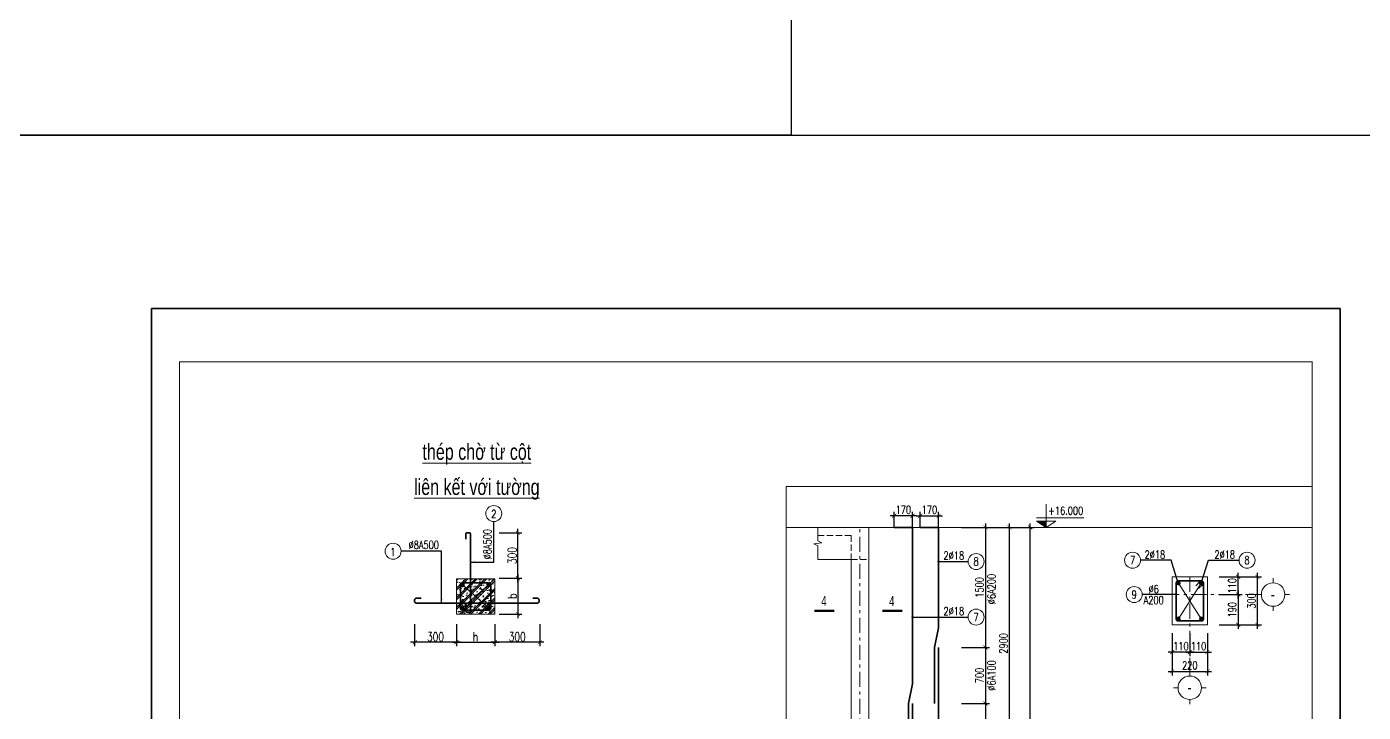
# Model space of a CAD drawing. Extents: x -2098986 to 943, y -1296280 to 73591.
# Drawn here: x -1787074 to -1753679, y -1104898 to -1087767 of the extents above; entities that cross this region are included whole.
import ezdxf
from ezdxf.enums import TextEntityAlignment as Align

# ---------------------------------------------------------------- set-up
doc = ezdxf.new("R2010")
doc.units = 0
doc.header["$LTSCALE"] = 150
doc.header["$PDMODE"] = 35
doc.linetypes.add('_An', pattern=[5, 3.5, -1.5])
doc.linetypes.add('_Tim', pattern=[9, 5, -1.5, 1, -1.5])
doc.layers.get('Defpoints').update_dxf_attribs({"lineweight": 18})
for name, color, linetype, lineweight in [('05.Text', 253, 'Continuous', 18), ('11.Khung bo', 32, 'Continuous', 50), ('12.Khung', 36, 'Continuous', 25), ('KCVN-THAY', 7, 'Continuous', 25), ('LS-DIM', 251, 'Continuous', 13), ('LS-HATCH', 147, 'Continuous', 9), ('LS-TEXT', 60, 'Continuous', 20), ('LS-THAY', 7, 'Continuous', 20), ('LS-THEP', 3, 'Continuous', 35), ('LS-TRUC', 108, '_Tim', 9)]:
    doc.layers.add(name, color=color, linetype=linetype, lineweight=lineweight)
doc.layers.add('DIM', color=1, linetype='Continuous')
doc.layers.add('Tpl_Bound', color=1, linetype='Continuous', plot=False)
doc.styles.add('KCVN-LEADER', font='vnromadi.shx', dxfattribs={"width": 0.7, "height": 4})
doc.styles.add('romans.shx', font='romans.shx', dxfattribs={"width": 0.75, "bigfont": 'vns.shx'})
doc.styles.add('vnsimpli', font='vnsimli.shx', dxfattribs={"width": 0.75})
doc.dimstyles.new('D100(220)', dxfattribs={"dimtxt": 220, "dimasz": 100, "dimexe": 100, "dimexo": 0, "dimgap": 30, "dimtad": 1, "dimdec": 0, "dimdsep": 46, "dimtxsty": 'vnsimpli', "dimblk": 'ARCHTICK', "dimcen": 0, "dimdle": 100, "dimclrd": 256, "dimclre": 256, "dimclrt": 60, "dimadec": 0, "dimazin": 0, "dimtfac": 1, "dimtdec": 0, "dimtix": 1, "dimtmove": 0, "dimatfit": 3, "dimfxl": 1, "dimarcsym": 0})
doc.dimstyles.new('D25', dxfattribs={"dimscale": 0, "dimtxt": 200, "dimasz": 100, "dimexe": 100, "dimexo": 0, "dimgap": 50, "dimtad": 1, "dimdec": 0, "dimlfac": 0.25, "dimdsep": 46, "dimtxsty": 'vnsimpli', "dimblk1": 'ARCHTICK', "dimblk2": 'ARCHTICK', "dimsah": 1, "dimcen": 0, "dimdle": 100, "dimclrd": 256, "dimclre": 256, "dimclrt": 60, "dimadec": 0, "dimazin": 0, "dimtfac": 0.004, "dimtdec": 0, "dimtix": 1, "dimtmove": 2, "dimatfit": 3, "dimldrblk": 'ARCHTICK', "dimfxl": 1, "dimtolj": 1, "dimarcsym": 0})
doc.dimstyles.new('D50', dxfattribs={"dimtxt": 200, "dimasz": 100, "dimexe": 100, "dimexo": 0, "dimgap": 50, "dimtad": 1, "dimdec": 0, "dimlfac": 0.5, "dimzin": 0, "dimdsep": 46, "dimtxsty": 'vnsimpli', "dimblk1": 'ARCHTICK', "dimblk2": 'ARCHTICK', "dimsah": 1, "dimcen": 0, "dimdle": 100, "dimclrd": 256, "dimclre": 256, "dimclrt": 60, "dimadec": 0, "dimazin": 0, "dimtfac": 0.02, "dimtdec": 0, "dimtix": 1, "dimtmove": 2, "dimatfit": 3, "dimldrblk": 'ARCHTICK', "dimfxl": 100, "dimtolj": 1, "dimtzin": 0, "dimarcsym": 0})
doc.dimstyles.new('LS.GHI CHU', dxfattribs={"dimtxt": 200, "dimasz": 120, "dimexe": 120, "dimexo": 120, "dimgap": 80, "dimtad": 1, "dimdec": 0, "dimzin": 0, "dimdsep": 46, "dimtxsty": 'romans.shx', "dimblk": 'ARCHTICK', "dimcen": 0.09, "dimdle": 120, "dimclrd": 256, "dimclre": 8, "dimclrt": 7, "dimadec": 0, "dimazin": 0, "dimtfac": 1, "dimtdec": 0, "dimtofl": 0, "dimtmove": 0, "dimatfit": 3, "dimldrblk": 'ARCHTICK', "dimfxl": 1, "dimtolj": 1, "dimtzin": 0, "dimarcsym": 0})

# ---------------------------------------------------------------- blocks, each defined once
blk = doc.blocks.new('*U4')
at = {"layer": 'KCVN-THAY', "color": 140}
blk.add_lwpolyline([(214871.76, 86966.68), (215381.8, 86966.68), (215381.8, 86579.68), (214871.76, 86579.68)], close=True, dxfattribs=at)
blk = doc.blocks.new('100')
at = {"layer": '11.Khung bo', "const_width": 26.7}
blk.add_lwpolyline([(1860913, -945240), (1860913, -916940), (1896063, -916940), (1896063, -945240)], close=True, dxfattribs=at)
blk.add_lwpolyline([(1860913, -945240), (1860913, -916940), (1896063, -916940), (1896063, -945240)], close=True, dxfattribs=at)
blk.add_lwpolyline([(1860913, -945240), (1860913, -916940), (1896063, -916940), (1896063, -945240)], close=True, dxfattribs=at)
at = {"layer": '12.Khung'}
blk.add_lwpolyline([(1901579, -945940), (1901579, -916240), (1859580, -916240), (1859580, -945940)], close=True, dxfattribs=at)
blk.add_lwpolyline([(1901579, -945940), (1901579, -916240), (1859580, -916240), (1859580, -945940)], close=True, dxfattribs=at)
blk.add_lwpolyline([(1901579, -945940), (1901579, -916240), (1859580, -916240), (1859580, -945940)], close=True, dxfattribs=at)
blk = doc.blocks.new('_ArchTick')
at = {"layer": 'DIM', "color": 0, "const_width": 0.15}
blk.add_lwpolyline([(-0.5, -0.5), (0.5, 0.5)], dxfattribs=at)
blk = doc.blocks.new('*D1755')
at = {"layer": 'Defpoints', "color": 0, "transparency": 16777216}
for p in [(-1764289, -1099988), (-1764749, -1100278), (-1764289, -1100278)]:
    blk.add_point(p, dxfattribs=at)
at = {"layer": 'LS-DIM', "lineweight": -2, "transparency": 16777216}
for p, q in [((-1764849, -1099988), (-1764189, -1099988)), ((-1764749, -1100278), (-1764749, -1099888)), ((-1764289, -1100278), (-1764289, -1099888))]:
    blk.add_line(p, q, dxfattribs=at)
at = {"layer": 'LS-DIM', "lineweight": -2, "transparency": 16777216, "xscale": 100, "yscale": 100, "zscale": 100, "rotation": 180}
blk.add_blockref('_ArchTick', (-1764749, -1099988), dxfattribs=at)
at = {"layer": 'LS-DIM', "lineweight": -2, "transparency": 16777216, "xscale": 100, "yscale": 100, "zscale": 100}
blk.add_blockref('_ArchTick', (-1764289, -1099988), dxfattribs=at)
at = {"layer": 'LS-DIM', "color": 60, "transparency": 16777216, "insert": (-1764519, -1099838), "char_height": 200, "attachment_point": 5, "style": 'vnsimpli'}
blk.add_mtext('\\A1;170', dxfattribs=at)
blk = doc.blocks.new('*D1756')
at = {"layer": 'Defpoints', "color": 0, "transparency": 16777216}
for p in [(-1765401, -1099988), (-1765401, -1100278), (-1764940, -1100278)]:
    blk.add_point(p, dxfattribs=at)
at = {"layer": 'LS-DIM', "lineweight": -2, "transparency": 16777216}
for p, q in [((-1764840, -1099988), (-1765501, -1099988)), ((-1765401, -1100278), (-1765401, -1099888)), ((-1764940, -1100278), (-1764940, -1099888))]:
    blk.add_line(p, q, dxfattribs=at)
at = {"layer": 'LS-DIM', "lineweight": -2, "transparency": 16777216, "xscale": 100, "yscale": 100, "zscale": 100, "rotation": 180}
blk.add_blockref('_ArchTick', (-1765401, -1099988), dxfattribs=at)
at = {"layer": 'LS-DIM', "lineweight": -2, "transparency": 16777216, "xscale": 100, "yscale": 100, "zscale": 100}
blk.add_blockref('_ArchTick', (-1764940, -1099988), dxfattribs=at)
at = {"layer": 'LS-DIM', "color": 60, "transparency": 16777216, "insert": (-1765170, -1099838), "char_height": 200, "attachment_point": 5, "style": 'vnsimpli'}
blk.add_mtext('\\A1;170', dxfattribs=at)
blk = doc.blocks.new('*D1759')
at = {"layer": 'Defpoints', "color": 0, "transparency": 16777216}
for p in [(-1763718, -1100278), (-1762518, -1100278), (-1763718, -1106078)]:
    blk.add_point(p, dxfattribs=at)
at = {"layer": 'LS-DIM', "lineweight": -2, "transparency": 16777216}
for p, q in [((-1763718, -1100278), (-1762418, -1100278)), ((-1762518, -1106178), (-1762518, -1100178)), ((-1763718, -1106078), (-1762418, -1106078))]:
    blk.add_line(p, q, dxfattribs=at)
at = {"layer": 'LS-DIM', "lineweight": -2, "transparency": 16777216, "xscale": 100, "yscale": 100, "zscale": 100}
for p, rotation in [((-1762518, -1100278), 90), ((-1762518, -1106078), 270)]:
    blk.add_blockref('_ArchTick', p, dxfattribs=dict(at, rotation=rotation))
at = {"layer": 'LS-DIM', "color": 60, "transparency": 16777216, "insert": (-1762668, -1103178), "char_height": 200, "attachment_point": 5, "rotation": 90, "style": 'vnsimpli'}
blk.add_mtext('\\A1;2900', dxfattribs=at)
blk = doc.blocks.new('COSCD')
at = {"layer": 'LS-DIM'}
blk.add_hatch(color=256, dxfattribs=at).paths.add_polyline_path([(3.6, 0), (3.6, 1.44), (1.44, 1.44)])
for p, q in [((3.6, 0), (3.6, 5.23)), ((7.2, 0), (0, 0)), ((1.44, 2.16), (12.12, 2.16)), ((1.44, 1.44), (5.76, 1.44)), ((1.44, 1.44), (3.6, 0)), ((5.76, 1.44), (3.6, 0))]:
    blk.add_line(p, q, dxfattribs=at)
blk = doc.blocks.new('*D1762')
at = {"layer": 'Defpoints', "color": 0, "transparency": 16777216}
for p in [(-1763718, -1100278), (-1762004, -1100278), (-1763718, -1128178)]:
    blk.add_point(p, dxfattribs=at)
at = {"layer": 'LS-DIM', "lineweight": -2, "transparency": 16777216}
for p, q in [((-1763718, -1100278), (-1761904, -1100278)), ((-1762004, -1128278), (-1762004, -1100178)), ((-1763718, -1128178), (-1761904, -1128178))]:
    blk.add_line(p, q, dxfattribs=at)
at = {"layer": 'LS-DIM', "lineweight": -2, "transparency": 16777216, "xscale": 100, "yscale": 100, "zscale": 100}
for p, rotation in [((-1762004, -1100278), 90), ((-1762004, -1128178), 270)]:
    blk.add_blockref('_ArchTick', p, dxfattribs=dict(at, rotation=rotation))
at = {"layer": 'LS-DIM', "color": 60, "transparency": 16777216, "insert": (-1762154, -1114228), "char_height": 200, "attachment_point": 5, "rotation": 90, "style": 'vnsimpli'}
blk.add_mtext('\\A1;13950', dxfattribs=at)
blk = doc.blocks.new('*D1763')
at = {"layer": 'Defpoints', "color": 0, "transparency": 16777216}
for p in [(-1763718, -1104678), (-1763718, -1106078), (-1763118, -1106078)]:
    blk.add_point(p, dxfattribs=at)
at = {"layer": 'LS-DIM', "lineweight": -2, "transparency": 16777216}
for p, q in [((-1763718, -1104678), (-1763018, -1104678)), ((-1763118, -1104578), (-1763118, -1106178)), ((-1763718, -1106078), (-1763018, -1106078))]:
    blk.add_line(p, q, dxfattribs=at)
at = {"layer": 'LS-DIM', "lineweight": -2, "transparency": 16777216, "xscale": 100, "yscale": 100, "zscale": 100}
for p, rotation in [((-1763118, -1104678), 90), ((-1763118, -1106078), 270)]:
    blk.add_blockref('_ArchTick', p, dxfattribs=dict(at, rotation=rotation))
at = {"layer": 'LS-DIM', "color": 60, "transparency": 16777216, "insert": (-1763268, -1105378), "char_height": 200, "attachment_point": 5, "rotation": 90, "style": 'vnsimpli'}
blk.add_mtext('\\A1;700', dxfattribs=at)
blk = doc.blocks.new('*D1764')
at = {"layer": 'Defpoints', "color": 0, "transparency": 16777216}
for p in [(-1763718, -1100278), (-1763718, -1103278), (-1763118, -1103278)]:
    blk.add_point(p, dxfattribs=at)
at = {"layer": 'LS-DIM', "lineweight": -2, "transparency": 16777216}
for p, q in [((-1763718, -1100278), (-1763018, -1100278)), ((-1763118, -1100178), (-1763118, -1103378)), ((-1763718, -1103278), (-1763018, -1103278))]:
    blk.add_line(p, q, dxfattribs=at)
at = {"layer": 'LS-DIM', "lineweight": -2, "transparency": 16777216, "xscale": 100, "yscale": 100, "zscale": 100}
for p, rotation in [((-1763118, -1100278), 90), ((-1763118, -1103278), 270)]:
    blk.add_blockref('_ArchTick', p, dxfattribs=dict(at, rotation=rotation))
at = {"layer": 'LS-DIM', "color": 60, "transparency": 16777216, "insert": (-1763268, -1101778), "char_height": 200, "attachment_point": 5, "rotation": 90, "style": 'vnsimpli'}
blk.add_mtext('\\A1;1500', dxfattribs=at)
blk = doc.blocks.new('*D1780')
at = {"layer": 'Defpoints', "color": 0, "transparency": 16777216}
for p in [(-1777381, -1102695), (-1776339, -1102696), (-1777381, -1103150)]:
    blk.add_point(p, dxfattribs=at)
at = {"layer": 'LS-DIM', "lineweight": -2, "transparency": 16777216}
for p, q in [((-1777381, -1102695), (-1777381, -1103250)), ((-1776339, -1102696), (-1776339, -1103250)), ((-1776239, -1103150), (-1777481, -1103150))]:
    blk.add_line(p, q, dxfattribs=at)
at = {"layer": 'LS-DIM', "lineweight": -2, "transparency": 16777216, "xscale": 100, "yscale": 100, "zscale": 100, "rotation": 180}
blk.add_blockref('_ArchTick', (-1777381, -1103150), dxfattribs=at)
at = {"layer": 'LS-DIM', "lineweight": -2, "transparency": 16777216, "xscale": 100, "yscale": 100, "zscale": 100}
blk.add_blockref('_ArchTick', (-1776339, -1103150), dxfattribs=at)
at = {"layer": 'LS-DIM', "color": 60, "transparency": 16777216, "insert": (-1776860, -1103010), "char_height": 220, "attachment_point": 5, "style": 'vnsimpli'}
blk.add_mtext('300', dxfattribs=at)
blk = doc.blocks.new('*D1781')
at = {"layer": 'Defpoints', "color": 0, "transparency": 16777216}
for p in [(-1775272, -1100418), (-1774803, -1100418), (-1775272, -1101549)]:
    blk.add_point(p, dxfattribs=at)
at = {"layer": 'LS-DIM', "lineweight": -2, "transparency": 16777216}
for p, q in [((-1774803, -1101649), (-1774803, -1100318)), ((-1775272, -1100418), (-1774703, -1100418)), ((-1775272, -1101549), (-1774703, -1101549))]:
    blk.add_line(p, q, dxfattribs=at)
at = {"layer": 'LS-DIM', "lineweight": -2, "transparency": 16777216, "xscale": 100, "yscale": 100, "zscale": 100}
for p, rotation in [((-1774803, -1100418), 90), ((-1774803, -1101549), 270)]:
    blk.add_blockref('_ArchTick', p, dxfattribs=dict(at, rotation=rotation))
at = {"layer": 'LS-DIM', "color": 60, "transparency": 16777216, "insert": (-1774943, -1100983), "char_height": 220, "attachment_point": 5, "rotation": 90, "style": 'vnsimpli'}
blk.add_mtext('300', dxfattribs=at)
blk = doc.blocks.new('THEP DAM')
at = {"layer": 'LS-THEP'}
for p, q in [((-0.6, 0), (0.6, 0)), ((-0.42, 0.42), (0.42, -0.42)), ((-0.42, -0.42), (0.42, 0.42)), ((0, 0.6), (0, -0.6))]:
    blk.add_line(p, q, dxfattribs=at)
blk.add_circle((0, 0), 0.6, dxfattribs=at)
blk = doc.blocks.new('*D1782')
at = {"layer": 'Defpoints', "color": 0, "transparency": 16777216}
for p in [(-1776339, -1102696), (-1775382, -1102695), (-1775382, -1103150)]:
    blk.add_point(p, dxfattribs=at)
at = {"layer": 'LS-DIM', "lineweight": -2, "transparency": 16777216}
for p, q in [((-1776339, -1102696), (-1776339, -1103250)), ((-1775382, -1102695), (-1775382, -1103250)), ((-1776439, -1103150), (-1775282, -1103150))]:
    blk.add_line(p, q, dxfattribs=at)
at = {"layer": 'LS-DIM', "lineweight": -2, "transparency": 16777216, "xscale": 100, "yscale": 100, "zscale": 100, "rotation": 180}
blk.add_blockref('_ArchTick', (-1776339, -1103150), dxfattribs=at)
at = {"layer": 'LS-DIM', "lineweight": -2, "transparency": 16777216, "xscale": 100, "yscale": 100, "zscale": 100}
blk.add_blockref('_ArchTick', (-1775382, -1103150), dxfattribs=at)
at = {"layer": 'LS-DIM', "color": 60, "transparency": 16777216, "insert": (-1775861, -1103010), "char_height": 220, "attachment_point": 5, "style": 'vnsimpli'}
blk.add_mtext('h', dxfattribs=at)
blk = doc.blocks.new('*D1783')
at = {"layer": 'Defpoints', "color": 0, "transparency": 16777216}
for p in [(-1775382, -1102695), (-1774252, -1102695), (-1775382, -1103150)]:
    blk.add_point(p, dxfattribs=at)
at = {"layer": 'LS-DIM', "lineweight": -2, "transparency": 16777216}
for p, q in [((-1775382, -1102695), (-1775382, -1103250)), ((-1774252, -1102695), (-1774252, -1103250)), ((-1774152, -1103150), (-1775482, -1103150))]:
    blk.add_line(p, q, dxfattribs=at)
at = {"layer": 'LS-DIM', "lineweight": -2, "transparency": 16777216, "xscale": 100, "yscale": 100, "zscale": 100, "rotation": 180}
blk.add_blockref('_ArchTick', (-1775382, -1103150), dxfattribs=at)
at = {"layer": 'LS-DIM', "lineweight": -2, "transparency": 16777216, "xscale": 100, "yscale": 100, "zscale": 100}
blk.add_blockref('_ArchTick', (-1774252, -1103150), dxfattribs=at)
at = {"layer": 'LS-DIM', "color": 60, "transparency": 16777216, "insert": (-1774817, -1103010), "char_height": 220, "attachment_point": 5, "style": 'vnsimpli'}
blk.add_mtext('300', dxfattribs=at)
blk = doc.blocks.new('*D1784')
at = {"layer": 'Defpoints', "color": 0, "transparency": 16777216}
for p in [(-1775271, -1101549), (-1775271, -1102443), (-1774803, -1102443)]:
    blk.add_point(p, dxfattribs=at)
at = {"layer": 'LS-DIM', "lineweight": -2, "transparency": 16777216}
for p, q in [((-1775271, -1101549), (-1774703, -1101549)), ((-1774803, -1101449), (-1774803, -1102543)), ((-1775271, -1102443), (-1774703, -1102443))]:
    blk.add_line(p, q, dxfattribs=at)
at = {"layer": 'LS-DIM', "lineweight": -2, "transparency": 16777216, "xscale": 100, "yscale": 100, "zscale": 100}
for p, rotation in [((-1774803, -1101549), 90), ((-1774803, -1102443), 270)]:
    blk.add_blockref('_ArchTick', p, dxfattribs=dict(at, rotation=rotation))
at = {"layer": 'LS-DIM', "color": 60, "transparency": 16777216, "insert": (-1774943, -1101996), "char_height": 220, "attachment_point": 5, "rotation": 90, "style": 'vnsimpli'}
blk.add_mtext('b', dxfattribs=at)
blk = doc.blocks.new('*D1791')
at = {"layer": 'Defpoints', "color": 0, "transparency": 16777216}
for p in [(-1763718, -1103278), (-1763718, -1104678), (-1763118, -1104678)]:
    blk.add_point(p, dxfattribs=at)
at = {"layer": 'LS-DIM', "lineweight": -2, "transparency": 16777216}
for p, q in [((-1763718, -1103278), (-1763018, -1103278)), ((-1763118, -1103178), (-1763118, -1104778)), ((-1763718, -1104678), (-1763018, -1104678))]:
    blk.add_line(p, q, dxfattribs=at)
at = {"layer": 'LS-DIM', "lineweight": -2, "transparency": 16777216, "xscale": 100, "yscale": 100, "zscale": 100}
for p, rotation in [((-1763118, -1103278), 90), ((-1763118, -1104678), 270)]:
    blk.add_blockref('_ArchTick', p, dxfattribs=dict(at, rotation=rotation))
at = {"layer": 'LS-DIM', "color": 60, "transparency": 16777216, "insert": (-1763268, -1103978), "char_height": 200, "attachment_point": 5, "rotation": 90, "style": 'vnsimpli'}
blk.add_mtext('\\A1;700', dxfattribs=at)
blk = doc.blocks.new('A$C0F04115F')
at = {"layer": 'LS-THAY'}
for p, q in [((-380, 380), (-380, 530)), ((-760, 0), (-910, 0)), ((0, 0), (150, 0)), ((-380, -380), (-380, -530))]:
    blk.add_line(p, q, dxfattribs=at)
blk.add_circle((-380, 0), 380, dxfattribs=at)
blk = doc.blocks.new('*D1852')
at = {"layer": 'Defpoints', "color": 0, "transparency": 16777216}
for p in [(-1758454, -1102917), (-1758014, -1102917), (-1758454, -1103396)]:
    blk.add_point(p, dxfattribs=at)
at = {"layer": 'LS-DIM', "lineweight": -2, "transparency": 16777216}
for p, q in [((-1758454, -1102917), (-1758454, -1103496)), ((-1758014, -1102917), (-1758014, -1103496)), ((-1757914, -1103396), (-1758554, -1103396))]:
    blk.add_line(p, q, dxfattribs=at)
at = {"layer": 'LS-DIM', "lineweight": -2, "transparency": 16777216, "xscale": 100, "yscale": 100, "zscale": 100, "rotation": 180}
blk.add_blockref('_ArchTick', (-1758454, -1103396), dxfattribs=at)
at = {"layer": 'LS-DIM', "lineweight": -2, "transparency": 16777216, "xscale": 100, "yscale": 100, "zscale": 100}
blk.add_blockref('_ArchTick', (-1758014, -1103396), dxfattribs=at)
at = {"layer": 'LS-DIM', "color": 60, "transparency": 16777216, "insert": (-1758234, -1103246), "char_height": 200, "attachment_point": 5, "style": 'vnsimpli'}
blk.add_mtext('\\A1;110', dxfattribs=at)
blk = doc.blocks.new('*D1853')
at = {"layer": 'Defpoints', "color": 0, "transparency": 16777216}
for p in [(-1758014, -1102917), (-1757574, -1102917), (-1757574, -1103396)]:
    blk.add_point(p, dxfattribs=at)
at = {"layer": 'LS-DIM', "lineweight": -2, "transparency": 16777216}
for p, q in [((-1758014, -1102917), (-1758014, -1103496)), ((-1757574, -1102917), (-1757574, -1103496)), ((-1758114, -1103396), (-1757474, -1103396))]:
    blk.add_line(p, q, dxfattribs=at)
at = {"layer": 'LS-DIM', "lineweight": -2, "transparency": 16777216, "xscale": 100, "yscale": 100, "zscale": 100, "rotation": 180}
blk.add_blockref('_ArchTick', (-1758014, -1103396), dxfattribs=at)
at = {"layer": 'LS-DIM', "lineweight": -2, "transparency": 16777216, "xscale": 100, "yscale": 100, "zscale": 100}
blk.add_blockref('_ArchTick', (-1757574, -1103396), dxfattribs=at)
at = {"layer": 'LS-DIM', "color": 60, "transparency": 16777216, "insert": (-1757794, -1103246), "char_height": 200, "attachment_point": 5, "style": 'vnsimpli'}
blk.add_mtext('\\A1;110', dxfattribs=at)
blk = doc.blocks.new('*D1854')
at = {"layer": 'Defpoints', "color": 0, "transparency": 16777216}
for p in [(-1758454, -1102917), (-1757574, -1102917), (-1757574, -1103876)]:
    blk.add_point(p, dxfattribs=at)
at = {"layer": 'LS-DIM', "lineweight": -2, "transparency": 16777216}
for p, q in [((-1758454, -1102917), (-1758454, -1103976)), ((-1757574, -1102917), (-1757574, -1103976)), ((-1758554, -1103876), (-1757474, -1103876))]:
    blk.add_line(p, q, dxfattribs=at)
at = {"layer": 'LS-DIM', "lineweight": -2, "transparency": 16777216, "xscale": 100, "yscale": 100, "zscale": 100, "rotation": 180}
blk.add_blockref('_ArchTick', (-1758454, -1103876), dxfattribs=at)
at = {"layer": 'LS-DIM', "lineweight": -2, "transparency": 16777216, "xscale": 100, "yscale": 100, "zscale": 100}
blk.add_blockref('_ArchTick', (-1757574, -1103876), dxfattribs=at)
at = {"layer": 'LS-DIM', "color": 60, "transparency": 16777216, "insert": (-1758014, -1103726), "char_height": 200, "attachment_point": 5, "style": 'vnsimpli'}
blk.add_mtext('\\A1;220', dxfattribs=at)
blk = doc.blocks.new('*D1855')
at = {"layer": 'Defpoints', "color": 0, "transparency": 16777216}
for p in [(-1757281, -1101956), (-1757281, -1102716), (-1756802, -1102716)]:
    blk.add_point(p, dxfattribs=at)
at = {"layer": 'LS-DIM', "lineweight": -2, "transparency": 16777216}
for p, q in [((-1757281, -1101956), (-1756702, -1101956)), ((-1756802, -1101856), (-1756802, -1102816)), ((-1757281, -1102716), (-1756702, -1102716))]:
    blk.add_line(p, q, dxfattribs=at)
at = {"layer": 'LS-DIM', "lineweight": -2, "transparency": 16777216, "xscale": 100, "yscale": 100, "zscale": 100}
for p, rotation in [((-1756802, -1101956), 90), ((-1756802, -1102716), 270)]:
    blk.add_blockref('_ArchTick', p, dxfattribs=dict(at, rotation=rotation))
at = {"layer": 'LS-DIM', "color": 60, "transparency": 16777216, "insert": (-1756952, -1102336), "char_height": 200, "attachment_point": 5, "rotation": 90, "style": 'vnsimpli'}
blk.add_mtext('\\A1;190', dxfattribs=at)
blk = doc.blocks.new('*D1856')
at = {"layer": 'Defpoints', "color": 0, "transparency": 16777216}
for p in [(-1757281, -1101516), (-1756802, -1101516), (-1757281, -1101956)]:
    blk.add_point(p, dxfattribs=at)
at = {"layer": 'LS-DIM', "lineweight": -2, "transparency": 16777216}
for p, q in [((-1757281, -1101516), (-1756702, -1101516)), ((-1756802, -1102056), (-1756802, -1101416)), ((-1757281, -1101956), (-1756702, -1101956))]:
    blk.add_line(p, q, dxfattribs=at)
at = {"layer": 'LS-DIM', "lineweight": -2, "transparency": 16777216, "xscale": 100, "yscale": 100, "zscale": 100}
for p, rotation in [((-1756802, -1101516), 90), ((-1756802, -1101956), 270)]:
    blk.add_blockref('_ArchTick', p, dxfattribs=dict(at, rotation=rotation))
at = {"layer": 'LS-DIM', "color": 60, "transparency": 16777216, "insert": (-1756952, -1101736), "char_height": 200, "attachment_point": 5, "rotation": 90, "style": 'vnsimpli'}
blk.add_mtext('\\A1;110', dxfattribs=at)
blk = doc.blocks.new('*D1857')
at = {"layer": 'Defpoints', "color": 0, "transparency": 16777216}
for p in [(-1757281, -1101516), (-1756322, -1101516), (-1757281, -1102716)]:
    blk.add_point(p, dxfattribs=at)
at = {"layer": 'LS-DIM', "lineweight": -2, "transparency": 16777216}
for p, q in [((-1757281, -1101516), (-1756222, -1101516)), ((-1756322, -1102816), (-1756322, -1101416)), ((-1757281, -1102716), (-1756222, -1102716))]:
    blk.add_line(p, q, dxfattribs=at)
at = {"layer": 'LS-DIM', "lineweight": -2, "transparency": 16777216, "xscale": 100, "yscale": 100, "zscale": 100}
for p, rotation in [((-1756322, -1101516), 90), ((-1756322, -1102716), 270)]:
    blk.add_blockref('_ArchTick', p, dxfattribs=dict(at, rotation=rotation))
at = {"layer": 'LS-DIM', "color": 60, "transparency": 16777216, "insert": (-1756472, -1102116), "char_height": 200, "attachment_point": 5, "rotation": 90, "style": 'vnsimpli'}
blk.add_mtext('\\A1;300', dxfattribs=at)

msp = doc.modelspace()

# ---------------------------------------------------------------- hatches: boundary and pattern name
at = {"layer": 'LS-HATCH'}
h = msp.add_hatch(dxfattribs=at)
h.set_pattern_fill('CHAU-01', color=256, scale=40, style=0, pattern_type=2)
h.set_pattern_definition([(50, (-2058350.83, -247409.34), (286.90407, -25.100854), [30, -330]), (355, (-2058350.83, -247409.34), (-55.50053, 300.87685), [24, -264]), (100.4514, (-2058326.92, -247411.43), (231.40375, 275.77582), [25.49608, -280.456845]), (46.1842, (-2058350.83, -247329.34), (426.89642, -66.2076), [45, -495]), (96.6356, (-2058315.25, -247334.85), (373.86508, 389.64715), [38.24412, -420.6852]), (351.1842, (-2058350.83, -247329.34), (373.86478, 389.64744), [36, -396]), (21, (-2058310.83, -247349.34), (238.76282, -161.047556), [30, -330]), (326, (-2058310.83, -247349.34), (97.32613, 290.06002), [24, -264]), (71.4514, (-2058290.93, -247362.76), (336.08905, 129.0122), [25.49608, -280.456845]), (37.5, (-2058350.83, -247409.34), (4.863942, 133.157542), [0, -260.8, 0, -268, 0, -265]), (7.5, (-2058350.83, -247409.34), (105.227815, 157.764685), [0, -152.8, 0, -254.8, 0, -101]), (327.5, (-2058440.03, -247409.34), (213.528974, -9.021949), [0, -100, 0, -312, 0, -414]), (317.5, (-2058480.03, -247409.34), (233.274468, 40.041993), [0, -130, 0, -207.2, 0, -294]), (45, (-2058350.83, -247409.34), (-120.208153, 120.208153), []), (45, (-2058350.83, -247360.34), (-120.208153, 120.208153), [])])
edge = h.paths.add_edge_path()
edge.add_line((-1775382, -1101562.6), (-1776339.2, -1101562.6))
edge.add_line((-1776339.2, -1101562.6), (-1776339.2, -1102442.6))
edge.add_line((-1775382, -1102442.6), (-1776339.2, -1102442.6))
edge.add_line((-1775382, -1102442.6), (-1775382, -1101562.6))
at = {"layer": 'LS-THEP'}
h = msp.add_hatch(color=256, dxfattribs=at)
h.dxf.hatch_style = 1
edge = h.paths.add_edge_path()
edge.add_arc((-1757726.9, -1101668.5), 38.2, 0, 360)
edge = h.paths.add_edge_path(flags=17)
edge.add_line((-1757726.9, -1101706.7), (-1757726.9, -1101630.3))
edge = h.paths.add_edge_path(flags=17)
edge.add_line((-1757688.8, -1101668.5), (-1757765.1, -1101668.5))
edge = h.paths.add_edge_path(flags=17)
edge.add_line((-1757699.9, -1101695.5), (-1757753.9, -1101641.5))
h = msp.add_hatch(color=256, dxfattribs=at)
h.dxf.hatch_style = 1
edge = h.paths.add_edge_path()
edge.add_arc((-1758300.1, -1102562.6), 38.2, 0, 360)
edge = h.paths.add_edge_path(flags=17)
edge.add_line((-1758300.1, -1102524.4), (-1758300.1, -1102600.8))
edge = h.paths.add_edge_path(flags=17)
edge.add_line((-1758338.3, -1102562.6), (-1758262, -1102562.6))
edge = h.paths.add_edge_path(flags=17)
edge.add_line((-1758327.1, -1102535.6), (-1758273.1, -1102589.6))

# ---------------------------------------------------------------- linework, layer by layer
at = {"layer": 'LS-DIM', "linetype": '_An', "ltscale": 0.3}
for p, q in [((-1767309.8, -1100478.2), (-1766475.5, -1100478.2)), ((-1766475.5, -1100478.2), (-1766475.5, -1101078.2)), ((-1766475.7, -1101078.3), (-1766035.7, -1101078.3))]:
    msp.add_line(p, q, dxfattribs=at)
at = {"layer": 'LS-DIM', "linetype": 'Continuous'}
for p, q in [((-1757726.9, -1102562.6), (-1758300.1, -1101668.5)), ((-1758300.1, -1102562.6), (-1757726.9, -1101668.9)), ((-1776186.3, -1102289.2), (-1775535, -1101716)), ((-1776186.3, -1101716), (-1775535.4, -1102289.2))]:
    msp.add_line(p, q, dxfattribs=at)
at = {"layer": 'LS-DIM'}
msp.add_lwpolyline([(-1767310.1, -1101078.3), (-1767310.1, -1100736.9), (-1767410.1, -1100692.4), (-1767210.1, -1100661.4), (-1767310.1, -1100616.9), (-1767310.1, -1100278.3)], dxfattribs=at)
at = {"layer": 'LS-TEXT', "const_width": 60}
for points in [[(-1766892.1, -1102363.5), (-1767392.6, -1102363.5)], [(-1765196.9, -1102363.5), (-1765697.3, -1102363.5)]]:
    msp.add_lwpolyline(points, dxfattribs=at)
at = {"layer": 'LS-THAY'}
msp.add_line((-1768101.5, -1100278.3), (-1754954.8, -1100278.3), dxfattribs=at).dxf.unprotected_set("ltscale", 0)
for p, q in [((-1767310.1, -1100278.3), (-1766035.6, -1100278.3)), ((-1766035.7, -1128178.3), (-1766035.6, -1100278.3)), ((-1767310.1, -1101078.3), (-1766475.7, -1101078.3)), ((-1766475.9, -1106078.3), (-1766475.5, -1101078.2)), ((-1776339.2, -1101562.6), (-1776339.2, -1102442.6)), ((-1775382, -1101562.6), (-1776339.2, -1101562.6)), ((-1775382, -1102442.6), (-1775382, -1101562.6)), ((-1757573.5, -1101515.6), (-1758453.5, -1101515.6)), ((-1758453.5, -1101515.6), (-1758453.5, -1102715.6)), ((-1757573.5, -1101515.6), (-1757573.5, -1102715.6)), ((-1775382, -1102442.6), (-1776339.2, -1102442.6)), ((-1758453.5, -1102715.6), (-1757573.5, -1102715.6))]:
    msp.add_line(p, q, dxfattribs=at)
at = {"layer": 'LS-THAY', "color": 140}
for points in [[(-1855203.6, -1051773.5), (-1290965.2, -1051773), (-1290965, -1090473.8), (-1855203.4, -1090474.3)], [(-1855203.6, -1090474.3), (-1290965.2, -1090473.8), (-1290965, -1141478.4), (-1855203.4, -1141478.9)]]:
    msp.add_lwpolyline(points, close=True, dxfattribs=at)
at = {"layer": 'LS-THAY'}
msp.add_lwpolyline([(-1768101.5, -1131292.8), (-1754954.8, -1131292.8), (-1754954.8, -1099254.1), (-1768101.5, -1099254.1)], close=True, dxfattribs=at).dxf.unprotected_set("ltscale", 0)
for centre in [(-1775403.8, -1099931.4), (-1777919.8, -1100874.8), (-1763352.4, -1101130.7), (-1759442.9, -1101099.4), (-1756584.1, -1101099.4), (-1759402.9, -1101955.6), (-1763352.4, -1102519.7)]:
    msp.add_circle(centre, 200, dxfattribs=at)
at = {"layer": 'LS-THEP'}
for points in [[(-1765400.5, -1100278.3), (-1764970.2, -1100278.3, -0.4142136), (-1764940.2, -1100308.3), (-1764940.2, -1104185), (-1765041.8, -1104678.3), (-1765041.8, -1106078.3)], [(-1764749.2, -1100278.3), (-1764318.9, -1100278.3, -0.4142136), (-1764288.9, -1100308.3), (-1764288.9, -1102785), (-1764390.4, -1103278.3), (-1764390.4, -1104678.3)], [(-1776102.2, -1100570.4), (-1776102.2, -1100450.4, -0.4142136), (-1776062.2, -1100410.4), (-1776022.2, -1100410.4, -0.4142136), (-1775982.2, -1100450.4), (-1775982.2, -1102356.3, -0.4142136), (-1776022.2, -1102396.3), (-1776062.2, -1102396.3, -0.4142136), (-1776102.2, -1102356.3), (-1776102.2, -1102236.3)], [(-1757865, -1101736.3), (-1757758.9, -1101630.2, -1), (-1757688.2, -1101700.9), (-1757794.3, -1101807)], [(-1777221.5, -1102048.6), (-1777341.5, -1102048.6, 0.4142136), (-1777381.5, -1102088.6), (-1777381.5, -1102128.6, 0.4142136), (-1777341.5, -1102168.6), (-1774312.2, -1102168.6, 0.4142136), (-1774272.2, -1102128.6), (-1774272.2, -1102088.6, 0.4142136), (-1774312.2, -1102048.6), (-1774432.2, -1102048.6)], [(-1775602.8, -1102151.2), (-1775496.7, -1102257.2, -1), (-1775567.4, -1102328), (-1775673.5, -1102221.9)]]:
    msp.add_lwpolyline(points, format="xyb", dxfattribs=at)
for points in [[(-1775532, -1102342.6), (-1776189.2, -1102342.6, -0.4142136), (-1776239.2, -1102292.6), (-1776239.2, -1101712.6, -0.4142136), (-1776189.2, -1101662.6), (-1775532, -1101662.6, -0.4142136), (-1775482, -1101712.6), (-1775482, -1102292.6, -0.4142136)], [(-1757673.5, -1101665.6), (-1757673.5, -1102565.6, -0.4142136), (-1757723.5, -1102615.6), (-1758303.5, -1102615.6, -0.4142136), (-1758353.5, -1102565.6), (-1758353.5, -1101665.6, -0.4142136), (-1758303.5, -1101615.6), (-1757723.5, -1101615.6, -0.4142136)]]:
    msp.add_lwpolyline(points, format="xyb", close=True, dxfattribs=at)
for points in [[(-1764390.4, -1111778.3), (-1764390.4, -1110378.3), (-1764288.9, -1109885), (-1764288.9, -1103278.3)], [(-1765041.8, -1113178.3), (-1765041.8, -1111778.3), (-1764940.2, -1111285), (-1764940.2, -1104678.3)]]:
    msp.add_lwpolyline(points, dxfattribs=at)
at = {"layer": 'LS-TRUC', "ltscale": 0.5}
for p, q in [((-1766255.7, -1129237.7), (-1766255.7, -1100278.3)), ((-1758013.5, -1101515.6), (-1758013.5, -1103875.6)), ((-1756250.6, -1101955.6), (-1758453.5, -1101955.6))]:
    msp.add_line(p, q, dxfattribs=at)
at = {"layer": 'Tpl_Bound', "color": 1}
msp.add_lwpolyline([(-1783954.8, -1136809.4), (-1783954.8, -1094809.4), (-1754254.8, -1094809.4), (-1754254.8, -1136809.4)], close=True, dxfattribs=at)

# ---------------------------------------------------------------- block references
at = {"layer": '05.Text', "xscale": 1.000009185772931, "yscale": 1.000009185772931, "zscale": 1.000009185772931, "rotation": 270}
msp.add_blockref('100', (-838006.3, 764787.3), dxfattribs=at)
at = {"layer": 'Defpoints', "xscale": 100, "yscale": 100, "zscale": 100}
msp.add_blockref('*U4', (-23306152.6, -9748442.1), dxfattribs=at)
at = {"layer": 'Defpoints', "xscale": 100, "yscale": 100, "zscale": 100, "rotation": 270}
msp.add_blockref('*U4', (-10446342.2, 20396701.3), dxfattribs=at)
at = {"layer": 'LS-DIM', "xscale": 111.1111111110076, "yscale": 111.1111111110076, "zscale": 111.1111111110076}
msp.add_blockref('COSCD', (-1762004.3, -1100278.3), dxfattribs=at)
at = {"layer": 'LS-THAY', "xscale": 0.7730448000365868, "yscale": 0.7730448000365868, "zscale": 0.7730448000365868}
for p in [(-1755638.1, -1101955.6), (-1757719.7, -1104285.4)]:
    msp.add_blockref('A$C0F04115F', p, dxfattribs=at)
at = {"layer": 'LS-THEP', "yscale": 63.63636363809928}
for p, xscale, zscale, rotation in [((-1776186.3, -1101716), 63.63636363809928, 63.63636363809928, 270), ((-1775535, -1101716), -63.63636363809928, 63.63636363805121, 90), ((-1758300.1, -1101668.5), -63.63636363809928, 63.63636363805121, 180), ((-1757726.9, -1101668.5), 63.63636363809928, 63.63636363809928, 180), ((-1776186.3, -1102289.2), -63.63636363809928, 63.63636363805121, 270), ((-1775535, -1102289.2), 63.63636363809928, 63.63636363809928, 90)]:
    msp.add_blockref('THEP DAM', p, dxfattribs=dict(at, xscale=xscale, zscale=zscale, rotation=rotation))
for p, xscale, zscale in [((-1758300.1, -1102562.6), 63.63636363809928, 63.63636363809928), ((-1757726.9, -1102562.6), -63.63636363809928, 63.63636363805121)]:
    msp.add_blockref('THEP DAM', p, dxfattribs=dict(at, xscale=xscale, zscale=zscale))

# ---------------------------------------------------------------- texts
at = {"layer": 'LS-TEXT'}
for s, height, style, width, p in [('%%UthÐp chê tõ cét', 400, 'KCVN-LEADER', 0.75, (-1775827.2, -1098588.8)), ('%%Uliªn kÕt víi t\xadêng', 400, 'KCVN-LEADER', 0.75, (-1775827.2, -1099467.3)), ('2', 200, 'vnsimpli', 0.75, (-1775403.8, -1100042.4)), ('1', 200, 'vnsimpli', 0.75, (-1777927.8, -1100995.5)), ('2`18', 200, 'vnsimpli', 0.75, (-1763909.6, -1101082.2)), ('2`18', 200, 'vnsimpli', 0.75, (-1758886.3, -1101058.3)), ('2`18', 200, 'vnsimpli', 0.75, (-1757140.8, -1101058.3)), ('4', 250, 'KCVN-LEADER', 0.7, (-1767155.5, -1102245)), ('4', 250, 'KCVN-LEADER', 0.7, (-1765460.2, -1102245)), ('A200', 200, 'vnsimpli', 0.75, (-1758915.4, -1102195.7)), ('%%C6', 200, 'vnsimpli', 0.75, (-1758915.4, -1101920.8)), ('2`18', 200, 'vnsimpli', 0.75, (-1763909.6, -1102471.2))]:
    msp.add_text(s, height=height, dxfattribs=dict(at, style=style, width=width)).set_placement(p, align=Align.CENTER)
at = {"layer": 'LS-TEXT', "style": 'vnsimpli', "width": 0.75}
msp.add_text('+16.000', height=200, dxfattribs=at).set_placement((-1760676.2, -1099960.5), align=Align.RIGHT)
msp.add_text('%%C8A500', height=200, rotation=90, dxfattribs=at).set_placement((-1775403.8, -1101076.4), align=Align.BOTTOM_LEFT)
msp.add_text('%%C8A500', height=200, dxfattribs=at).set_placement((-1776774.8, -1100874.8), align=Align.BOTTOM_RIGHT)
for s, p in [('%%C6A200', (-1762868.5, -1101819)), ('%%C6A100', (-1762868.5, -1103977.4))]:
    msp.add_text(s, height=200, rotation=90, dxfattribs=at).set_placement(p, align=Align.CENTER)
at = {"layer": 'LS-TEXT', "style": 'KCVN-LEADER', "width": 0.7}
for p in [(-1755939.3, -1101946.4), (-1758020.9, -1104276.3)]:
    msp.add_text('-', height=300, dxfattribs=at).set_placement(p, align=Align.MIDDLE_CENTER)
at = {"layer": 'LS-TEXT', "style": 'vnsimpli', "width": 0.75}
for tag, text, p in [('7', '2', (-1759442.9, -1101099.4)), ('8', '2', (-1756584.1, -1101099.4)), ('8', '2', (-1763352.4, -1101130.7)), ('9', '1', (-1759402.9, -1101955.6)), ('7', '2', (-1763352.4, -1102519.7))]:
    msp.add_attdef(tag, text=text, height=200, dxfattribs=at).set_placement(p, align=Align.MIDDLE)

# ---------------------------------------------------------------- dimensions: what is measured, and where the dimension line sits
at = {"layer": 'LS-DIM'}
dim = msp.add_linear_dim(base=(-1765400.5, -1099988.3), p1=(-1764940.2, -1100278.3), p2=(-1765400.5, -1100278.3), angle=180, text='170', dimstyle='D50', override={"dimscale": 1}, dxfattribs=at)
dim.commit()
dim.dimension.update_dxf_attribs({"geometry": '*D1756', "text_midpoint": (-1765170.4, -1099838.3)})
dim = msp.add_linear_dim(base=(-1764288.9, -1099988.3), p1=(-1764749.2, -1100278.3), p2=(-1764288.9, -1100278.3), text='170', dimstyle='D50', override={"dimscale": 1}, dxfattribs=at)
dim.commit()
dim.dimension.update_dxf_attribs({"geometry": '*D1755', "text_midpoint": (-1764519, -1099838.3)})
for base, p1, p2, angle, text, picture, middle in [((-1774802.6, -1100418.4), (-1775271.9, -1101548.6), (-1775271.9, -1100418.4), 270, '300', '*D1781', (-1774942.6, -1100983.5)), ((-1774802.6, -1102442.6), (-1775270.9, -1101548.6), (-1775270.9, -1102442.6), 90, 'b', '*D1784', (-1774942.6, -1101995.6))]:
    dim = msp.add_linear_dim(base=base, p1=p1, p2=p2, angle=angle, text=text, dimstyle='D100(220)', dxfattribs=at)
    dim.commit()
    dim.dimension.update_dxf_attribs({"geometry": picture, "text_midpoint": middle})
for base, p1, picture, middle in [((-1762517.5, -1100278.3), (-1763717.5, -1106078.3), '*D1759', (-1762667.5, -1103178.3)), ((-1762004.2, -1100278.3), (-1763717.5, -1128178.3), '*D1762', (-1762154.2, -1114228.3))]:
    dim = msp.add_linear_dim(base=base, p1=p1, p2=(-1763717.5, -1100278.3), angle=90, dimstyle='D50', dxfattribs=at)
    dim.commit()
    dim.dimension.update_dxf_attribs({"geometry": picture, "text_midpoint": middle})
for base, p1, p2, angle, dimstyle, picture, middle in [((-1763117.5, -1103278.3), (-1763717.5, -1100278.3), (-1763717.5, -1103278.3), 90, 'D50', '*D1764', (-1763267.5, -1101778.3)), ((-1756801.5, -1101515.6), (-1757280.5, -1101955.6), (-1757280.5, -1101515.6), 270, 'D25', '*D1856', (-1756951.5, -1101735.6)), ((-1756321.5, -1101515.6), (-1757280.5, -1102715.6), (-1757280.5, -1101515.6), 90, 'D25', '*D1857', (-1756471.5, -1102115.6)), ((-1756801.5, -1102715.6), (-1757280.5, -1101955.6), (-1757280.5, -1102715.6), 90, 'D25', '*D1855', (-1756951.5, -1102335.6)), ((-1757573.5, -1103395.6), (-1758013.5, -1102916.6), (-1757573.5, -1102916.6), 180, 'D25', '*D1853', (-1757793.5, -1103245.6)), ((-1763117.5, -1104678.3), (-1763717.5, -1103278.3), (-1763717.5, -1104678.3), 90, 'D50', '*D1791', (-1763267.5, -1103978.3)), ((-1763117.5, -1106078.3), (-1763717.5, -1104678.3), (-1763717.5, -1106078.3), 90, 'D50', '*D1763', (-1763267.5, -1105378.3))]:
    dim = msp.add_linear_dim(base=base, p1=p1, p2=p2, angle=angle, dimstyle=dimstyle, override={"dimscale": 1}, dxfattribs=at)
    dim.commit()
    dim.dimension.update_dxf_attribs({"geometry": picture, "text_midpoint": middle})
for base, p1, p2, text, picture, middle in [((-1777381.5, -1103149.7), (-1776339.2, -1102695.6), (-1777381.5, -1102694.6), '300', '*D1780', (-1776860.3, -1103009.7)), ((-1775382, -1103149.7), (-1776339.2, -1102695.6), (-1775382, -1102694.6), 'h', '*D1782', (-1775860.6, -1103009.7)), ((-1775382, -1103149.7), (-1774251.8, -1102694.6), (-1775382, -1102694.6), '300', '*D1783', (-1774816.9, -1103009.7))]:
    dim = msp.add_linear_dim(base=base, p1=p1, p2=p2, text=text, dimstyle='D100(220)', dxfattribs=at)
    dim.commit()
    dim.dimension.update_dxf_attribs({"geometry": picture, "text_midpoint": middle})
for base, p1, p2, picture, middle in [((-1758453.5, -1103395.6), (-1758013.5, -1102916.6), (-1758453.5, -1102916.6), '*D1852', (-1758233.5, -1103245.6)), ((-1757573.5, -1103875.6), (-1758453.5, -1102916.6), (-1757573.5, -1102916.6), '*D1854', (-1758013.5, -1103725.6))]:
    dim = msp.add_linear_dim(base=base, p1=p1, p2=p2, dimstyle='D25', override={"dimscale": 1}, dxfattribs=at)
    dim.commit()
    dim.dimension.update_dxf_attribs({"geometry": picture, "text_midpoint": middle})

# ---------------------------------------------------------------- leaders
for points in [[(-1775982.2, -1101143.9), (-1775403.8, -1101143.9), (-1775403.8, -1100131.4)], [(-1776707.3, -1102168.6), (-1776707.3, -1100874.6), (-1777719.8, -1100874.6)]]:
    msp.add_leader(points, dimstyle='D100(220)', dxfattribs=at)
for points in [[(-1764288.9, -1101130.7), (-1763943.7, -1101130.7), (-1763552.4, -1101130.7)], [(-1758300.4, -1101668.7), (-1758479.5, -1101099.4), (-1759242.9, -1101099.4)], [(-1757726.7, -1101668.7), (-1757547.6, -1101099.4), (-1756784.1, -1101099.4)], [(-1758353.5, -1101955.6), (-1759202.9, -1101955.6)], [(-1764940.2, -1102519.7), (-1764288.9, -1102519.7), (-1763552.4, -1102519.7)]]:
    msp.add_leader(points, dimstyle='LS.GHI CHU', override={"dimscale": 50, "dimasz": 0.5, "dimtad": 0, "dimtxsty": 'vnsimpli', "dimldrblk": 'Origin'}, dxfattribs=at)

doc.saveas('drawing.dxf')
